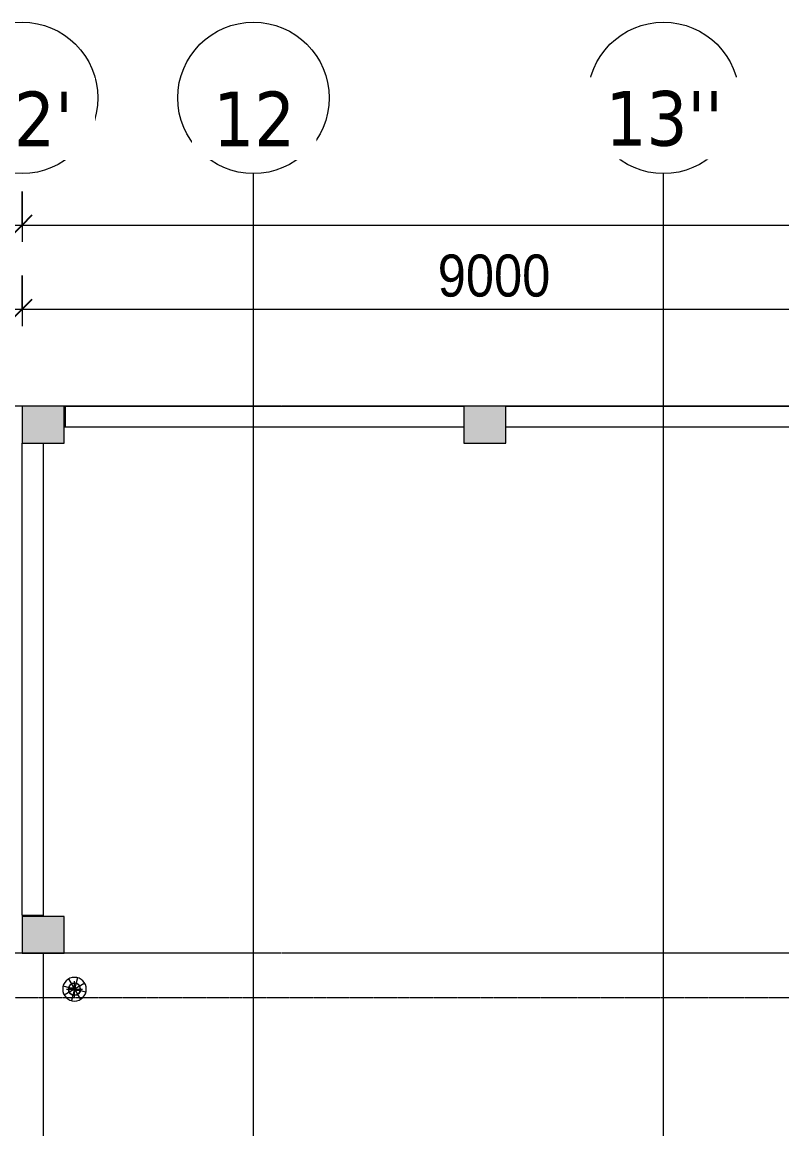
# Model space of a CAD drawing. Header units: millimetres. Extents: x 27447 to 251759, y -15958 to 82948.
# Drawn here: x 105953 to 113178, y 71366 to 81890 of the extents above; entities that cross this region are included whole.
import ezdxf

# ---------------------------------------------------------------- set-up
doc = ezdxf.new("R2010")
doc.units = ezdxf.units.MM
for name, pattern in [('Dash Dot 3_16_', [7.9375, 4.7625, -1.5875, 0, -1.5875]), ('Grid Line', [22.225, 12.7, -3.175, 3.175, -3.175]), ('IMPORT-CENTER _3_', [10.16, 6.35, -1.27, 1.27, -1.27])]:
    doc.linetypes.add(name, pattern=pattern)
for name, color, linetype, lineweight in [('0-1', 7, 'Continuous', 5), ('A-ANNO-DIMS', 211, 'Continuous', 9), ('A-ANNO-DIMS-160', 211, 'Continuous', 9), ('A-FLOR', 192, 'Continuous', 9), ('A-FLOR-1', 250, 'Continuous', 9), ('A-WALL', 113, 'Continuous', 9), ('G-ANNO-SYMB-1', 111, 'Dash Dot 3_16_', 18), ('G-IMPT', 8, 'Continuous', 9), ('G-IMPT-2', 8, 'IMPORT-CENTER _3_', 9), ('M-EQPM', 50, 'Continuous', 9), ('S-COLS', 52, 'Continuous', 9), ('S-COLS-1', 52, 'Continuous', 5), ('S-COLS-2', 7, 'Continuous', 18), ('S-COLS-3', 250, 'Continuous', 9), ('S-GRID-1', 1, 'Grid Line', 9), ('S-GRID-IDEN', 1, 'Continuous', 9)]:
    doc.layers.add(name, color=color, linetype=linetype, lineweight=lineweight)
doc.styles.add('Tahoma_B', font='tahomabd_0.ttf', dxfattribs={"height": 520})
doc.styles.add('UTM Avo', font='UTM Avo.ttf', dxfattribs={"width": 0.9, "height": 400})
doc.dimstyles.new('1_Dim_chi_tiet_2_5', dxfattribs={"dimscale": 304.8, "dimtxt": 399.720379, "dimasz": 0.629921, "dimexe": 0.524934, "dimexo": 0.0625, "dimgap": 0.052493, "dimtad": 1, "dimdec": 0, "dimrnd": 5, "dimzin": 0, "dimdsep": 46, "dimtxsty": 'UTM Avo', "dimblk1": 'OBLIQUE', "dimblk2": 'OBLIQUE', "dimsah": 1, "dimcen": 0.09, "dimdle": 0.524934, "dimazin": 0, "dimtfac": 1, "dimtdec": 4, "dimtix": 1, "dimtmove": 0, "dimatfit": 3, "dimfxl": 1.049869, "dimfxlon": 1, "dimtvp": 1, "dimtolj": 1, "dimtzin": 0, "dimarcsym": 2})

# ---------------------------------------------------------------- blocks, each defined once
blk = doc.blocks.new('M_Concrete-Rectangular-Column2 - 350x400-688325-TKCS_MB TUM MÁI')
at = {"layer": 'S-COLS'}
blk.add_hatch(color=256, dxfattribs=at).paths.add_polyline_path([(-200, -175), (200, -175), (200, 175), (-200, 175)])
at = {"layer": 'S-COLS-2'}
for p, q in [((200, 175), (-200, 175)), ((-200, 175), (-200, -175)), ((200, -175), (200, 175)), ((-200, -175), (200, -175))]:
    blk.add_line(p, q, dxfattribs=at)
blk = doc.blocks.new('NCV_TKTC_KET CAU_rvt-1-TKCS_MB TUM MÁI')
at = {"layer": 'S-COLS-1'}
for points in [[(110552, 77887), (110552, 78237), (110152, 78237), (110152, 77887)], [(106353, 73037), (106353, 73387), (105953, 73387), (105953, 73037), (106089, 73037)]]:
    blk.add_hatch(color=256, dxfattribs=at).paths.add_polyline_path(points)
at = {"layer": 'A-FLOR-1'}
blk.add_line((106363, 78237), (106353, 78237), dxfattribs=at)
at = {"layer": 'S-COLS-2'}
for p, q in [((110152, 78237), (110152, 77887)), ((110552, 78237), (110152, 78237)), ((110552, 77887), (110552, 78237)), ((110152, 77887), (110552, 77887)), ((105953, 73387), (105953, 73037)), ((106353, 73387), (105953, 73387)), ((106353, 73037), (106353, 73387)), ((105953, 73037), (106353, 73037))]:
    blk.add_line(p, q, dxfattribs=at)
at = {"layer": 'S-COLS-3'}
blk.add_blockref('M_Concrete-Rectangular-Column2 - 350x400-688325-TKCS_MB TUM MÁI', (106153, 78062), dxfattribs=at)
blk = doc.blocks.new('TKTC_XREF_260130_MB TUM MAI - TKTC_XREF_260130_MB TUM MAI_dwg_$cc-4167671-TKCS_MB TUM MÁI')
at = {"layer": 'G-IMPT'}
blk.add_circle((0, 0), 0.5, dxfattribs=at)
for centre, radius, start, end in [((0, 0), 0.5, 90, 270), ((0.188, 0.25), 0.313, 126.8699, 233.1301), ((-0.188, -0.25), 0.313, 306.8699, 53.1301)]:
    blk.add_arc(centre, radius, start, end, dxfattribs=at)
at = {"layer": 'G-IMPT-2'}
for p, q in [((-0.673, 0), (0.673, 0)), ((0, -0.673), (0, 0.673))]:
    blk.add_line(p, q, dxfattribs=at)
blk = doc.blocks.new('TKTC_XREF_260130_MB TUM MAI - TKTC_XREF_260130_MB TUM MAI_dwg_RD-4167670-TKCS_MB TUM MÁI')
at = {"layer": 'G-IMPT'}
for p, q in [((0, 75), (0, -75)), ((-75, 0), (75, 0)), ((-53, 53), (53, -53)), ((-53, -53), (53, 53))]:
    blk.add_line(p, q, dxfattribs=at)
for radius in [75, 37.5]:
    blk.add_circle((0, 0), radius, dxfattribs=at)
blk = doc.blocks.new('TKTC_XREF_260130_MB TUM MAI - TKTC_XREF_260130_MB TUM MAI_dwg-4167669-TKCS_MB TUM MÁI')
at = {"layer": 'G-IMPT'}
for p, q in [((-96789, -782934), (-96799, -782934)), ((-97199, -787771), (-97199, -787781))]:
    blk.add_line(p, q, dxfattribs=at)
at = {"extrusion": (0, 0, -1)}
for name, xscale, yscale, zscale, rotation in [('TKTC_XREF_260130_MB TUM MAI - TKTC_XREF_260130_MB TUM MAI_dwg_RD-4167670-TKCS_MB TUM MÁI', 1.5, 1.5, -1.5, 330.0137897223599), ('TKTC_XREF_260130_MB TUM MAI - TKTC_XREF_260130_MB TUM MAI_dwg_$cc-4167671-TKCS_MB TUM MÁI', 113.7150000000073, 113.7150000000073, -113.7150000000073, 89.99900866374676)]:
    blk.add_blockref(name, (96701, -788473), dxfattribs=dict(at, xscale=xscale, yscale=yscale, zscale=zscale, rotation=rotation))
blk = doc.blocks.new('TKTC_XREF_260130_MB TUM MAI - TKTC_XREF_251221_MB TUM MAI-2041484-TKCS_MB TUM MÁI')
blk.add_blockref('TKTC_XREF_260130_MB TUM MAI - TKTC_XREF_260130_MB TUM MAI_dwg-4167669-TKCS_MB TUM MÁI', (169499, 843934))
blk = doc.blocks.new('TKTC_QUAT HUT KHOI_260130 - TKTC_QUAT HUT KHOI_260130_dwg-4168555-TKCS_MB TUM MÁI')
at = {"layer": 'G-IMPT'}
for p, q in [((106362, 78239), (106352, 78239)), ((105952, 73400), (105952, 73390))]:
    blk.add_line(p, q, dxfattribs=at)
blk = doc.blocks.new('TKTC_QUAT HUT KHOI_260130 - TKTC_QUAT HUT KHOI_260130-2046036-TKCS_MB TUM MÁI')
blk.add_blockref('TKTC_QUAT HUT KHOI_260130 - TKTC_QUAT HUT KHOI_260130_dwg-4168555-TKCS_MB TUM MÁI', (-33652, -17239))
blk = doc.blocks.new('TKTC_BON NUOC MAI_260130 - TKTC_BON NUOC MAI_260130_dwg-3426650-TKCS_MB TUM MÁI')
at = {"layer": 'G-IMPT'}
for p, q in [((-96789, -782934), (-96799, -782934)), ((-97199, -787774), (-97199, -787784))]:
    blk.add_line(p, q, dxfattribs=at)
blk = doc.blocks.new('TKTC_BON NUOC MAI_260130 - TKTC_BON NUOC MAI_260130-2047084-TKCS_MB TUM MÁI')
blk.add_blockref('TKTC_BON NUOC MAI_260130 - TKTC_BON NUOC MAI_260130_dwg-3426650-TKCS_MB TUM MÁI', (169499, 843934))
blk = doc.blocks.new('Grid - M_Grid Head - Circle-353313-TKCS_MB TUM MÁI')
at = {"layer": 'S-GRID-IDEN'}
blk.add_circle((0, 0), 4.5, dxfattribs=at)
blk = doc.blocks.new('DIMBLOCK31-TKCS_MB TUM MÁI')
at = {"layer": 'A-ANNO-DIMS-160'}
for p, q in [((54953, 80280), (54953, 79800)), ((54953, 79960), (54953, 80280)), ((105953, 80280), (105953, 79800)), ((105953, 79960), (105953, 80280)), ((54793, 79960), (106113, 79960))]:
    blk.add_line(p, q, dxfattribs=at)
at = {"layer": 'A-ANNO-DIMS-160', "lineweight": 25}
for p, q in [((54953, 79960), (55049, 80056)), ((105953, 79960), (106049, 80056)), ((54953, 79960), (54857, 79864)), ((105953, 79960), (105857, 79864))]:
    blk.add_line(p, q, dxfattribs=at)
at = {"layer": 'A-ANNO-DIMS-160', "color": 0, "insert": (79768, 80480), "char_height": 400, "width": 1643.29, "attachment_point": 1, "line_spacing_factor": 1.110334, "style": 'UTM Avo'}
blk.add_mtext('51000', dxfattribs=at)
blk = doc.blocks.new('_Oblique')
at = {"color": 0, "linetype": 'ByBlock', "lineweight": -2}
blk.add_line((-0.5, -0.5), (0.5, 0.5), dxfattribs=at)
blk = doc.blocks.new('DIMBLOCK32-TKCS_MB TUM MÁI')
at = {"layer": 'A-ANNO-DIMS-160'}
for p, q in [((105953, 80280), (105953, 79800)), ((105953, 79960), (105953, 80280)), ((127253, 80280), (127253, 79800)), ((127253, 79960), (127253, 80280)), ((105793, 79960), (127413, 79960))]:
    blk.add_line(p, q, dxfattribs=at)
at = {"layer": 'A-ANNO-DIMS-160', "lineweight": 25}
for p, q in [((105953, 79960), (106049, 80056)), ((127253, 79960), (127349, 80056)), ((105953, 79960), (105857, 79864)), ((127253, 79960), (127157, 79864))]:
    blk.add_line(p, q, dxfattribs=at)
at = {"layer": 'A-ANNO-DIMS-160', "color": 0, "insert": (115918, 80480), "char_height": 400, "width": 1643.29, "attachment_point": 1, "line_spacing_factor": 1.110334, "style": 'UTM Avo'}
blk.add_mtext('21300', dxfattribs=at)
blk = doc.blocks.new('DIMBLOCK33-TKCS_MB TUM MÁI')
at = {"layer": 'A-ANNO-DIMS-160'}
for p, q in [((105953, 79480), (105953, 79000)), ((105953, 79160), (105953, 79480)), ((114953, 79480), (114953, 79000)), ((114953, 79160), (114953, 79480)), ((105793, 79160), (114953, 79160))]:
    blk.add_line(p, q, dxfattribs=at)
at = {"layer": 'A-ANNO-DIMS-160', "lineweight": 25}
for p, q in [((105953, 79160), (106049, 79256)), ((114953, 79160), (115049, 79256)), ((105953, 79160), (105857, 79064)), ((114953, 79160), (114857, 79064))]:
    blk.add_line(p, q, dxfattribs=at)
at = {"layer": 'A-ANNO-DIMS-160', "color": 0, "insert": (109905, 79680), "char_height": 400, "width": 1314.64, "attachment_point": 1, "line_spacing_factor": 1.110334, "style": 'UTM Avo'}
blk.add_mtext('9000', dxfattribs=at)

msp = doc.modelspace()

# ---------------------------------------------------------------- linework, layer by layer
at = {"layer": 'A-FLOR'}
for p, q in [((106362.6, 78036.9), (106352.6, 78036.9)), ((106152.6, 73396.9), (106152.6, 73386.9))]:
    msp.add_line(p, q, dxfattribs=at)
at = {"layer": 'A-WALL'}
for p, q in [((106362.6, 78236.9), (110152.5, 78236.9)), ((106362.6, 78236.9), (106362.6, 78036.9)), ((110552.5, 78236.9), (114542.6, 78236.9)), ((110152.5, 78036.9), (106362.6, 78036.9)), ((114542.6, 78036.9), (110552.5, 78036.9)), ((105952.6, 73396.9), (105952.6, 77886.9)), ((106152.6, 77886.9), (106152.6, 73396.9)), ((105952.6, 73396.9), (106152.6, 73396.9)), ((106152.6, 73036.9), (106152.6, 70111.8))]:
    msp.add_line(p, q, dxfattribs=at)
at = {"layer": 'G-ANNO-SYMB-1'}
msp.add_line((27827.8, 72614.1), (133630.6, 72614.1), dxfattribs=at)
at = {"layer": 'S-GRID-1'}
for p, q in [((108152.6, 76449.5), (108152.6, 80449.5)), ((112052.6, 76449.5), (112052.6, 80449.5)), ((128131.3, 78236.9), (34592.6, 78236.9)), ((108152.6, 19295.8), (108152.6, 76449.5)), ((112052.6, 19295.8), (112052.6, 76449.5)), ((128131.3, 73036.9), (34592.6, 73036.9))]:
    msp.add_line(p, q, dxfattribs=at)

# ---------------------------------------------------------------- block references
at = {"layer": '0-1'}
msp.add_blockref('NCV_TKTC_KET CAU_rvt-1-TKCS_MB TUM MÁI', (0, 0), dxfattribs=at)
at = {"layer": 'M-EQPM'}
for name, p in [('TKTC_BON NUOC MAI_260130 - TKTC_BON NUOC MAI_260130-2047084-TKCS_MB TUM MÁI', (33652.6, 17236.9)), ('TKTC_QUAT HUT KHOI_260130 - TKTC_QUAT HUT KHOI_260130-2046036-TKCS_MB TUM MÁI', (33652.6, 17235.3)), ('TKTC_XREF_260130_MB TUM MAI - TKTC_XREF_251221_MB TUM MAI-2041484-TKCS_MB TUM MÁI', (33652.6, 17233.6))]:
    msp.add_blockref(name, p, dxfattribs=at)
at = {"layer": 'S-GRID-IDEN', "xscale": 159.9999999999999, "yscale": 159.9999999999999, "zscale": 159.9999999999999}
for p in [(105952.6, 81169.5), (108152.6, 81169.5), (112052.6, 81169.5)]:
    msp.add_blockref('Grid - M_Grid Head - Circle-353313-TKCS_MB TUM MÁI', p, dxfattribs=at)

# ---------------------------------------------------------------- dimensions: what is measured, and where the dimension line sits
at = {"layer": 'A-ANNO-DIMS'}
for base, p1, p2, override, picture, middle in [((105952.6, 79960.4), (54952.6, 80280.4), (105952.6, 80280.4), {"dimpost": '<>', "dimfxl": 51000}, 'DIMBLOCK31-TKCS_MB TUM MÁI', (80452.6, 80183.4)), ((127252.6, 79960.4), (105952.6, 80280.4), (127252.6, 80280.4), {"dimpost": '<>', "dimfxl": 21300}, 'DIMBLOCK32-TKCS_MB TUM MÁI', (116602.6, 80183.4)), ((114952.6, 79160.4), (105952.6, 79480.4), (114952.6, 79480.4), {"dimpost": '<>', "dimfxl": 9000}, 'DIMBLOCK33-TKCS_MB TUM MÁI', (110452.6, 79383.4))]:
    dim = msp.add_linear_dim(base=base, p1=p1, p2=p2, dimstyle='1_Dim_chi_tiet_2_5', override=override, dxfattribs=at)
    dim.commit()
    dim.dimension.update_dxf_attribs({"geometry": picture, "text_midpoint": middle})

# ---------------------------------------------------------------- next in the draw order: texts
at = {"layer": 'S-GRID-IDEN', "char_height": 520, "attachment_point": 5, "line_spacing_factor": 0.996129, "style": 'Tahoma_B', "bg_fill": 3, "box_fill_scale": 1.25, "bg_fill_color": 256, "bg_fill_true_color": 13158600, "bg_fill_transparency": 0}
for s, insert, width in [("\\pt2031.9988,4063.9976,6096.0016,8128.0004,10159.9992,12191.998,14224.002,16256.0008,18287.9996,20319.9984,22352.0024,24384.0012,26416,28447.9988,30479.9976,32512.0016,34544.0004,36575.9992,38607.998,40640.002,42672.0008,44703.9996,46735.9984,48768.0024,50800.0012,52832,54863.9988,56895.9976,58928.0016,60960.0004,62991.9992,65023.998;12'", (105959.3, 80969.8), 1112), ('\\pt2031.9988,4063.9976,6096.0016,8128.0004,10159.9992,12191.998,14224.002,16256.0008,18287.9996,20319.9984,22352.0024,24384.0012,26416,28447.9988,30479.9976,32512.0016,34544.0004,36575.9992,38607.998,40640.002,42672.0008,44703.9996,46735.9984,48768.0024,50800.0012,52832,54863.9988,56895.9976,58928.0016,60960.0004,62991.9992,65023.998;12', (108159.3, 80969.8), 921.6), ("\\pt2031.9988,4063.9976,6096.0016,8128.0004,10159.9992,12191.998,14224.002,16256.0008,18287.9996,20319.9984,22352.0024,24384.0012,26416,28447.9988,30479.9976,32512.0016,34544.0004,36575.9992,38607.998,40640.002,42672.0008,44703.9996,46735.9984,48768.0024,50800.0012,52832,54863.9988,56895.9976,58928.0016,60960.0004,62991.9992,65023.998;13''", (112059.3, 80969.8), 1302.4)]:
    msp.add_mtext(s, dxfattribs=dict(at, insert=insert, width=width))

doc.saveas('drawing.dxf')
